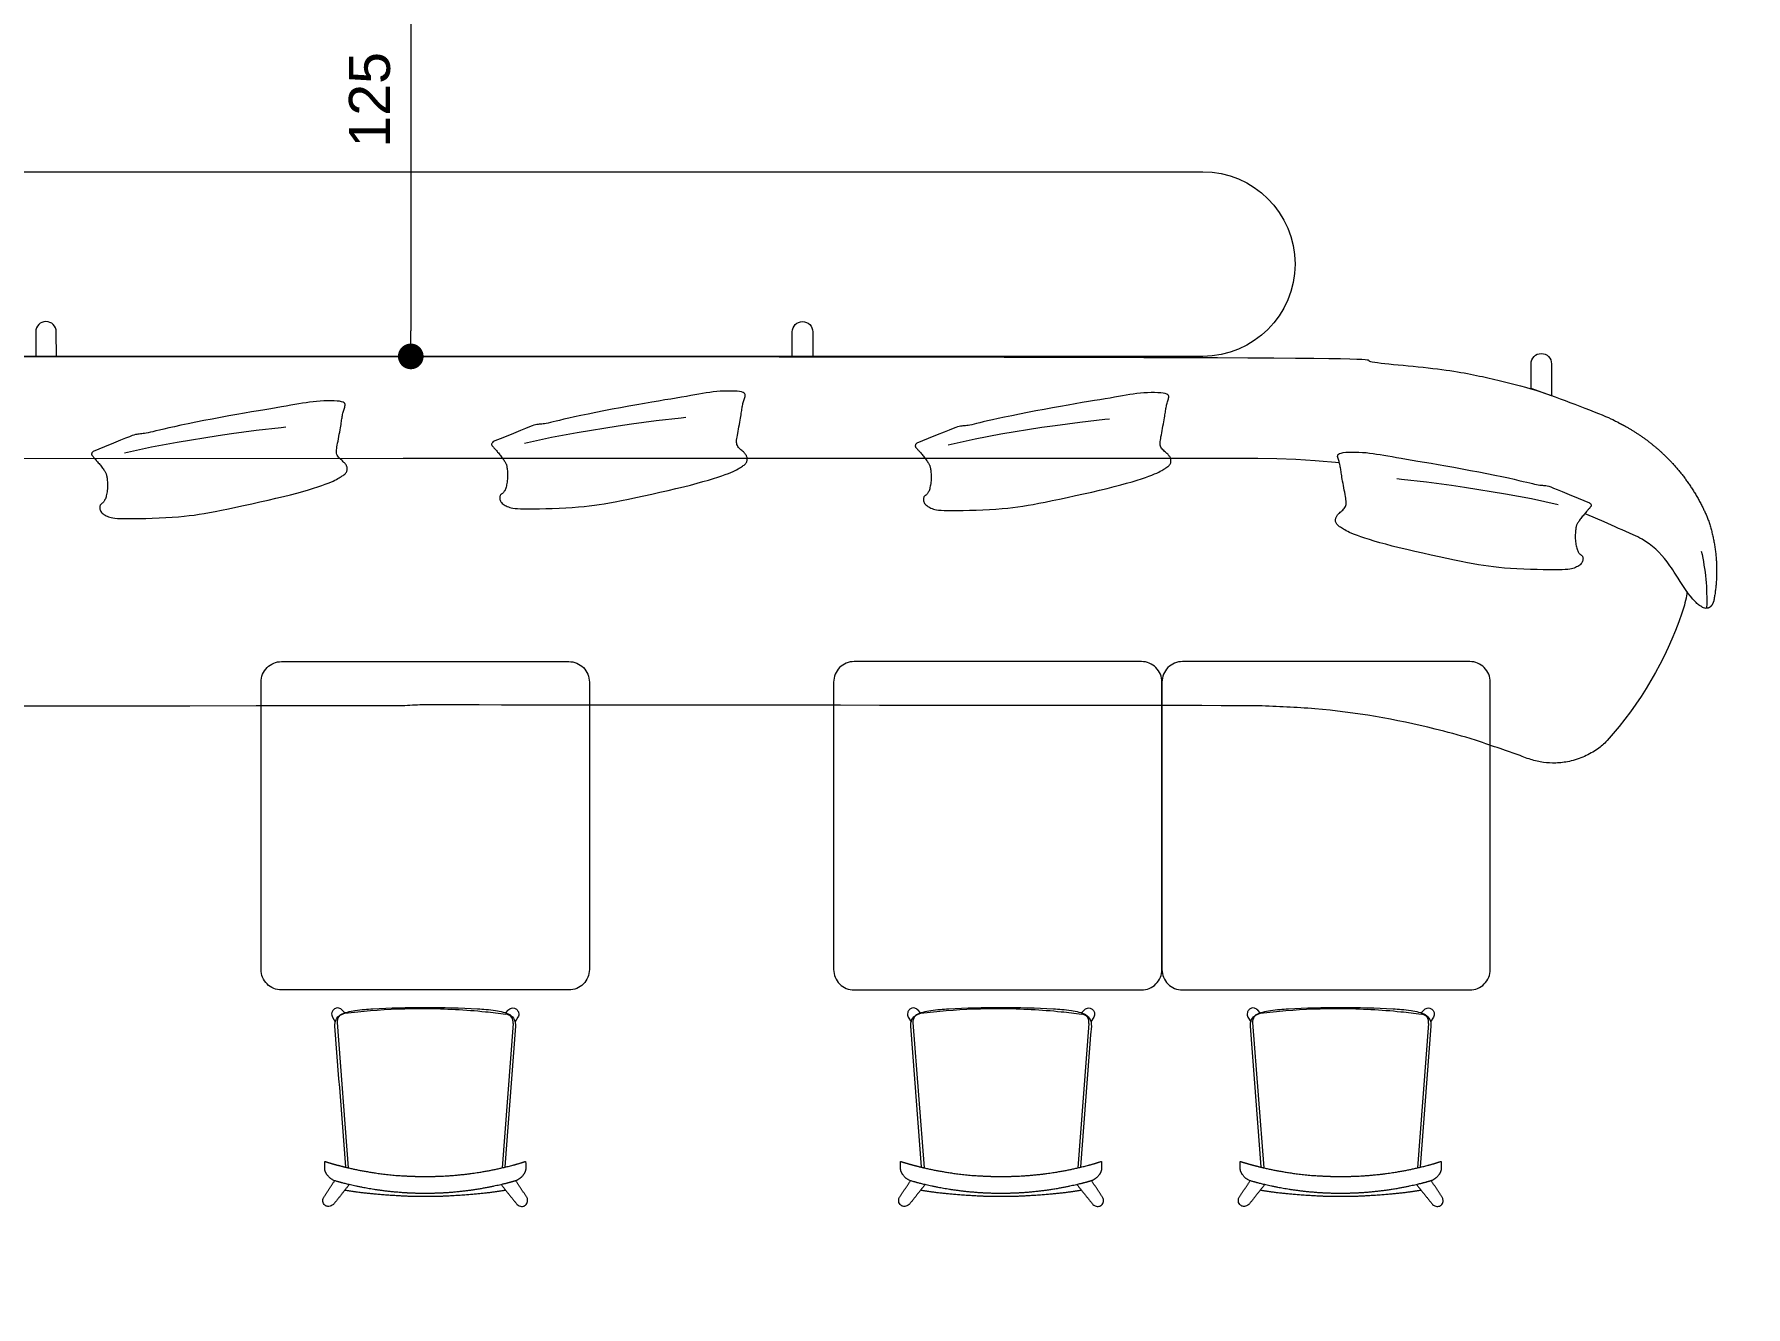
# Model space of a CAD drawing. Header units: centimetres. Extents: x 5488 to 20269, y -31398 to -19684.
# Drawn here: x 7543.6 to 7960.6, y -23514.1 to -23204.1 of the extents above; entities that cross this region are included whole.
import ezdxf

# ---------------------------------------------------------------- set-up
doc = ezdxf.new("R2010")
doc.units = ezdxf.units.CM
doc.header["$PDMODE"] = 1
for name, color, linetype, lineweight in [('xxx_Auto_Kaplama_Ahşap', 34, 'Continuous', 0), ('xxx_Auto_Kaplama_Ahşap Tarama', 16, 'Continuous', 5), ('xxx_Auto_Olcu_Ic', 33, 'Continuous', 9), ('xxx_Auto_Tefris_Tefris', 32, 'Continuous', 15)]:
    doc.layers.add(name, color=color, linetype=linetype, lineweight=lineweight)
doc.styles.add('AUTOBAN', font='')
doc.styles.get('AUTOBAN').set_extended_font_data('Helvetica Normal Tr')
doc.dimstyles.new('AUTO_DIM_1-50', dxfattribs={"dimtxt": 10, "dimasz": 6.25, "dimexe": 10, "dimexo": 10, "dimgap": 5, "dimtad": 1, "dimdec": 0, "dimzin": 0, "dimdsep": 46, "dimtxsty": 'AUTOBAN', "dimblk": 'DOT', "dimcen": 5, "dimclrd": 256, "dimclre": 256, "dimclrt": 256, "dimadec": 0, "dimazin": 0, "dimtfac": 1, "dimtdec": 0, "dimtix": 1, "dimtofl": 0, "dimtmove": 1, "dimatfit": 3, "dimfxl": 15, "dimfxlon": 1, "dimtolj": 1, "dimtzin": 0, "dimlwd": -1, "dimlwe": -1, "dimarcsym": 0})

# ---------------------------------------------------------------- blocks, each defined once
blk = doc.blocks.new('A$Cfd641517')
for points in [[(-89.88, -0.07), (-89.91, 5.99, 1), (-94.91, 5.99), (-94.91, -0.08)], [(89.43, -0.07), (89.43, -0.07), (89.43, 5.99, -1), (94.43, 5.99), (94.43, -0.08)]]:
    blk.add_lwpolyline(points, format="xyb")
at = {"elevation": -91.32}
blk.add_lwpolyline([(274.43, -1.8), (274.43, -9.63), (269.43, -7.86), (269.43, -1.8, -1)], format="xyb", close=True, dxfattribs=at)
for points in [[(-80.93, -23.14), (-81.1, -23.32), (-81.21, -23.48), (-81.27, -23.62), (-81.3, -23.75), (-81.29, -23.86), (-81.26, -23.96), (-81.21, -24.06), (-81.15, -24.15), (-81.08, -24.24), (-81.01, -24.33), (-80.94, -24.42), (-80.85, -24.52), (-80.76, -24.62), (-80.66, -24.73), (-80.55, -24.86), (-80.42, -25), (-80.29, -25.15), (-80.14, -25.32), (-79.98, -25.5), (-79.82, -25.69), (-79.65, -25.89), (-79.48, -26.1), (-79.31, -26.32), (-79.13, -26.53), (-78.96, -26.75), (-78.8, -26.97), (-78.64, -27.19), (-78.49, -27.4), (-78.34, -27.6), (-78.21, -27.8), (-78.09, -27.98), (-77.99, -28.15), (-77.9, -28.3), (-77.82, -28.45), (-77.76, -28.59), (-77.71, -28.73), (-77.66, -28.88), (-77.62, -29.04), (-77.59, -29.23), (-77.56, -29.44), (-77.53, -29.68), (-77.49, -29.95), (-77.47, -30.24), (-77.44, -30.56), (-77.43, -30.89), (-77.42, -31.23), (-77.42, -31.58), (-77.43, -31.93), (-77.45, -32.29), (-77.48, -32.64), (-77.53, -32.98), (-77.58, -33.31), (-77.64, -33.63), (-77.71, -33.93), (-77.78, -34.21), (-77.86, -34.47), (-77.94, -34.7), (-78.03, -34.9), (-78.12, -35.08), (-78.21, -35.24), (-78.3, -35.37), (-78.4, -35.49), (-78.49, -35.59), (-78.59, -35.68), (-78.69, -35.76), (-78.78, -35.83), (-78.87, -35.89), (-78.96, -35.96), (-79.04, -36.04), (-79.12, -36.12), (-79.18, -36.22), (-79.23, -36.34), (-79.28, -36.48), (-79.3, -36.64), (-79.31, -36.82), (-79.3, -37), (-79.27, -37.2), (-79.22, -37.4), (-79.13, -37.6), (-79.02, -37.8), (-78.87, -37.99), (-78.7, -38.17), (-78.5, -38.34), (-78.27, -38.5), (-78.02, -38.66), (-77.76, -38.8), (-77.47, -38.93), (-77.17, -39.05), (-76.85, -39.15), (-76.5, -39.25), (-76.09, -39.33), (-75.6, -39.4), (-74.99, -39.45), (-74.26, -39.49), (-73.38, -39.51), (-72.31, -39.52), (-71.06, -39.51), (-69.64, -39.49), (-68.11, -39.45), (-66.5, -39.4), (-64.86, -39.33), (-63.22, -39.25), (-61.64, -39.15), (-60.14, -39.05), (-58.77, -38.93), (-57.49, -38.79), (-56.27, -38.64), (-55.06, -38.46), (-53.83, -38.26), (-52.55, -38.02), (-51.17, -37.76), (-49.65, -37.45), (-47.97, -37.11), (-46.16, -36.73), (-44.25, -36.33), (-42.28, -35.9), (-40.28, -35.46), (-38.3, -35.02), (-36.38, -34.57), (-34.55, -34.13), (-32.83, -33.7), (-31.25, -33.28), (-29.8, -32.88), (-28.46, -32.5), (-27.26, -32.13), (-26.17, -31.78), (-25.2, -31.46), (-24.35, -31.16), (-23.62, -30.88), (-22.99, -30.62), (-22.45, -30.39), (-21.99, -30.17), (-21.6, -29.97), (-21.26, -29.78), (-20.96, -29.6), (-20.69, -29.44), (-20.44, -29.28), (-20.21, -29.13), (-19.99, -28.98), (-19.8, -28.84), (-19.62, -28.69), (-19.46, -28.54), (-19.33, -28.39), (-19.22, -28.23), (-19.13, -28.07), (-19.07, -27.9), (-19.03, -27.72), (-19.01, -27.55), (-19.01, -27.37), (-19.02, -27.19), (-19.05, -27.02), (-19.1, -26.86), (-19.15, -26.7), (-19.22, -26.55), (-19.3, -26.4), (-19.4, -26.26), (-19.52, -26.11), (-19.65, -25.96), (-19.8, -25.81), (-19.97, -25.65), (-20.15, -25.48), (-20.35, -25.31), (-20.56, -25.13), (-20.76, -24.93), (-20.96, -24.73), (-21.14, -24.53), (-21.3, -24.31), (-21.43, -24.09), (-21.52, -23.86), (-21.59, -23.61), (-21.62, -23.35), (-21.62, -23.06), (-21.6, -22.75), (-21.56, -22.4), (-21.5, -22.02), (-21.43, -21.59), (-21.34, -21.12), (-21.25, -20.61), (-21.15, -20.07), (-21.04, -19.52), (-20.94, -18.97), (-20.84, -18.43), (-20.74, -17.91), (-20.65, -17.42), (-20.58, -16.97), (-20.52, -16.57), (-20.46, -16.19), (-20.41, -15.85), (-20.36, -15.53), (-20.32, -15.23), (-20.27, -14.94), (-20.22, -14.67), (-20.17, -14.39), (-20.12, -14.12), (-20.06, -13.86), (-20, -13.59), (-19.93, -13.34), (-19.86, -13.08), (-19.79, -12.83), (-19.71, -12.59), (-19.62, -12.35), (-19.56, -12.11), (-19.52, -11.89), (-19.53, -11.68), (-19.6, -11.49), (-19.76, -11.31), (-20.01, -11.16), (-20.38, -11.04), (-20.88, -10.94), (-21.49, -10.87), (-22.2, -10.82), (-22.98, -10.8), (-23.82, -10.8), (-24.69, -10.83), (-25.57, -10.88), (-26.46, -10.95), (-27.32, -11.04), (-28.17, -11.15), (-29.02, -11.28), (-29.9, -11.42), (-30.8, -11.57), (-31.76, -11.74), (-32.77, -11.92), (-33.85, -12.11), (-35.03, -12.31), (-36.29, -12.52), (-37.65, -12.75), (-39.1, -12.99), (-40.65, -13.24), (-42.3, -13.52), (-44.04, -13.82), (-45.9, -14.15), (-47.85, -14.5), (-49.86, -14.88), (-51.9, -15.26), (-53.93, -15.65), (-55.91, -16.04), (-57.79, -16.42), (-59.55, -16.78), (-61.13, -17.12), (-62.51, -17.43), (-63.71, -17.7), (-64.73, -17.94), (-65.6, -18.16), (-66.34, -18.34), (-66.97, -18.49), (-67.5, -18.62), (-67.97, -18.71), (-68.38, -18.78), (-68.75, -18.82), (-69.08, -18.86), (-69.4, -18.88), (-69.7, -18.91), (-69.99, -18.94), (-70.29, -18.99), (-70.61, -19.05), (-70.97, -19.15), (-71.43, -19.31), (-72.08, -19.56), (-73, -19.92), (-74.26, -20.43), (-75.95, -21.12), (-78.15, -22.01), (-80.93, -23.14)], [(16.54, -20.77), (16.38, -20.95), (16.27, -21.11), (16.2, -21.25), (16.18, -21.38), (16.18, -21.49), (16.21, -21.6), (16.26, -21.69), (16.32, -21.78), (16.39, -21.87), (16.46, -21.96), (16.54, -22.05), (16.62, -22.15), (16.71, -22.25), (16.81, -22.37), (16.93, -22.49), (17.05, -22.63), (17.19, -22.78), (17.33, -22.95), (17.49, -23.13), (17.65, -23.32), (17.82, -23.53), (18, -23.73), (18.17, -23.95), (18.34, -24.16), (18.51, -24.38), (18.68, -24.6), (18.84, -24.82), (18.99, -25.03), (19.13, -25.23), (19.26, -25.43), (19.38, -25.61), (19.49, -25.78), (19.58, -25.93), (19.65, -26.08), (19.71, -26.22), (19.77, -26.36), (19.81, -26.51), (19.85, -26.67), (19.88, -26.86), (19.92, -27.07), (19.95, -27.31), (19.98, -27.58), (20.01, -27.87), (20.03, -28.19), (20.05, -28.52), (20.06, -28.86), (20.06, -29.21), (20.05, -29.56), (20.02, -29.92), (19.99, -30.27), (19.95, -30.61), (19.9, -30.94), (19.84, -31.26), (19.77, -31.56), (19.69, -31.84), (19.62, -32.1), (19.53, -32.33), (19.45, -32.53), (19.36, -32.71), (19.27, -32.87), (19.17, -33), (19.08, -33.12), (18.98, -33.23), (18.89, -33.31), (18.79, -33.39), (18.69, -33.46), (18.6, -33.53), (18.51, -33.59), (18.43, -33.67), (18.36, -33.75), (18.29, -33.85), (18.24, -33.97), (18.2, -34.11), (18.17, -34.27), (18.16, -34.45), (18.17, -34.64), (18.2, -34.83), (18.26, -35.03), (18.34, -35.23), (18.46, -35.43), (18.6, -35.62), (18.77, -35.8), (18.98, -35.97), (19.2, -36.13), (19.45, -36.29), (19.72, -36.43), (20, -36.56), (20.3, -36.68), (20.62, -36.78), (20.97, -36.88), (21.38, -36.96), (21.88, -37.03), (22.48, -37.08), (23.21, -37.12), (24.1, -37.14), (25.16, -37.15), (26.42, -37.14), (27.83, -37.12), (29.36, -37.08), (30.97, -37.03), (32.61, -36.96), (34.25, -36.88), (35.84, -36.78), (37.33, -36.68), (38.7, -36.56), (39.98, -36.42), (41.21, -36.27), (42.41, -36.09), (43.64, -35.89), (44.92, -35.65), (46.31, -35.39), (47.82, -35.08), (49.5, -34.74), (51.32, -34.36), (53.23, -33.96), (55.2, -33.53), (57.19, -33.09), (59.17, -32.65), (61.1, -32.2), (62.93, -31.76), (64.64, -31.33), (66.22, -30.91), (67.68, -30.51), (69.01, -30.13), (70.22, -29.76), (71.31, -29.42), (72.27, -29.09), (73.12, -28.79), (73.86, -28.51), (74.49, -28.25), (75.02, -28.02), (75.48, -27.8), (75.87, -27.6), (76.21, -27.41), (76.51, -27.23), (76.78, -27.07), (77.03, -26.91), (77.27, -26.76), (77.48, -26.61), (77.68, -26.47), (77.86, -26.32), (78.01, -26.17), (78.14, -26.02), (78.25, -25.86), (78.34, -25.7), (78.4, -25.53), (78.44, -25.35), (78.46, -25.18), (78.47, -25), (78.45, -24.82), (78.42, -24.65), (78.38, -24.49), (78.32, -24.33), (78.25, -24.18), (78.17, -24.03), (78.07, -23.89), (77.96, -23.74), (77.83, -23.59), (77.68, -23.44), (77.51, -23.28), (77.32, -23.11), (77.12, -22.94), (76.92, -22.76), (76.71, -22.56), (76.52, -22.37), (76.33, -22.16), (76.18, -21.94), (76.05, -21.72), (75.95, -21.49), (75.89, -21.24), (75.86, -20.98), (75.85, -20.7), (75.87, -20.38), (75.91, -20.04), (75.97, -19.65), (76.05, -19.22), (76.13, -18.75), (76.23, -18.24), (76.33, -17.7), (76.43, -17.15), (76.54, -16.6), (76.64, -16.06), (76.73, -15.54), (76.82, -15.05), (76.89, -14.61), (76.96, -14.2), (77.02, -13.83), (77.07, -13.48), (77.11, -13.16), (77.16, -12.86), (77.2, -12.57), (77.25, -12.3), (77.3, -12.02), (77.35, -11.75), (77.41, -11.49), (77.48, -11.23), (77.54, -10.97), (77.61, -10.71), (77.69, -10.46), (77.77, -10.22), (77.85, -9.98), (77.92, -9.74), (77.96, -9.52), (77.95, -9.31), (77.87, -9.12), (77.72, -8.95), (77.46, -8.79), (77.09, -8.67), (76.59, -8.57), (75.98, -8.5), (75.27, -8.45), (74.49, -8.43), (73.66, -8.43), (72.79, -8.46), (71.9, -8.51), (71.02, -8.58), (70.16, -8.67), (69.31, -8.78), (68.45, -8.91), (67.58, -9.05), (66.67, -9.21), (65.72, -9.37), (64.71, -9.56), (63.62, -9.75), (62.45, -9.95), (61.18, -10.16), (59.83, -10.38), (58.37, -10.62), (56.83, -10.88), (55.18, -11.15), (53.43, -11.45), (51.58, -11.78), (49.63, -12.13), (47.61, -12.51), (45.57, -12.89), (43.54, -13.28), (41.57, -13.67), (39.68, -14.05), (37.93, -14.41), (36.34, -14.75), (34.96, -15.06), (33.77, -15.33), (32.75, -15.58), (31.88, -15.79), (31.14, -15.97), (30.51, -16.12), (29.97, -16.25), (29.5, -16.34), (29.09, -16.41), (28.73, -16.46), (28.39, -16.49), (28.08, -16.51), (27.78, -16.54), (27.48, -16.57), (27.18, -16.62), (26.86, -16.69), (26.5, -16.79), (26.04, -16.94), (25.39, -17.19), (24.47, -17.55), (23.21, -18.06), (21.52, -18.75), (19.33, -19.64), (16.54, -20.77)], [(119.77, -21.16), (119.6, -21.34), (119.49, -21.5), (119.43, -21.64), (119.4, -21.77), (119.41, -21.88), (119.44, -21.99), (119.49, -22.08), (119.55, -22.17), (119.61, -22.26), (119.69, -22.35), (119.76, -22.44), (119.85, -22.54), (119.94, -22.64), (120.04, -22.76), (120.15, -22.88), (120.28, -23.02), (120.41, -23.17), (120.56, -23.34), (120.72, -23.52), (120.88, -23.72), (121.05, -23.92), (121.22, -24.12), (121.39, -24.34), (121.57, -24.56), (121.74, -24.77), (121.9, -24.99), (122.06, -25.21), (122.21, -25.42), (122.36, -25.62), (122.49, -25.82), (122.61, -26), (122.71, -26.17), (122.8, -26.32), (122.88, -26.47), (122.94, -26.61), (122.99, -26.75), (123.04, -26.9), (123.07, -27.06), (123.11, -27.25), (123.14, -27.46), (123.17, -27.7), (123.2, -27.97), (123.23, -28.26), (123.25, -28.58), (123.27, -28.91), (123.28, -29.25), (123.28, -29.6), (123.27, -29.95), (123.25, -30.31), (123.22, -30.66), (123.17, -31), (123.12, -31.33), (123.06, -31.65), (122.99, -31.95), (122.92, -32.24), (122.84, -32.49), (122.76, -32.72), (122.67, -32.92), (122.58, -33.1), (122.49, -33.26), (122.4, -33.39), (122.3, -33.51), (122.21, -33.62), (122.11, -33.7), (122.01, -33.78), (121.92, -33.85), (121.83, -33.92), (121.74, -33.98), (121.66, -34.06), (121.58, -34.14), (121.52, -34.24), (121.47, -34.36), (121.42, -34.5), (121.4, -34.66), (121.39, -34.84), (121.4, -35.03), (121.43, -35.22), (121.48, -35.42), (121.57, -35.62), (121.68, -35.82), (121.82, -36.01), (122, -36.19), (122.2, -36.36), (122.43, -36.53), (122.68, -36.68), (122.94, -36.82), (123.23, -36.95), (123.53, -37.07), (123.85, -37.18), (124.2, -37.27), (124.61, -37.35), (125.1, -37.42), (125.71, -37.47), (126.44, -37.51), (127.32, -37.53), (128.39, -37.54), (129.64, -37.53), (131.06, -37.51), (132.59, -37.47), (134.2, -37.42), (135.84, -37.35), (137.47, -37.27), (139.06, -37.18), (140.55, -37.07), (141.93, -36.95), (143.21, -36.81), (144.43, -36.66), (145.64, -36.48), (146.87, -36.28), (148.15, -36.05), (149.53, -35.78), (151.05, -35.47), (152.73, -35.13), (154.54, -34.75), (156.45, -34.35), (158.42, -33.92), (160.42, -33.49), (162.4, -33.04), (164.32, -32.59), (166.15, -32.15), (167.86, -31.72), (169.45, -31.3), (170.9, -30.9), (172.24, -30.52), (173.44, -30.15), (174.53, -29.81), (175.5, -29.48), (176.35, -29.18), (177.08, -28.9), (177.71, -28.64), (178.25, -28.41), (178.71, -28.19), (179.1, -27.99), (179.44, -27.8), (179.74, -27.62), (180, -27.46), (180.26, -27.3), (180.49, -27.15), (180.71, -27), (180.9, -26.86), (181.08, -26.71), (181.24, -26.56), (181.37, -26.41), (181.48, -26.26), (181.56, -26.09), (181.63, -25.92), (181.67, -25.74), (181.69, -25.57), (181.69, -25.39), (181.68, -25.22), (181.65, -25.04), (181.6, -24.88), (181.55, -24.72), (181.48, -24.57), (181.39, -24.42), (181.3, -24.28), (181.18, -24.13), (181.05, -23.98), (180.9, -23.83), (180.73, -23.67), (180.55, -23.51), (180.35, -23.33), (180.14, -23.15), (179.94, -22.96), (179.74, -22.76), (179.56, -22.55), (179.4, -22.33), (179.27, -22.11), (179.18, -21.88), (179.11, -21.63), (179.08, -21.37), (179.08, -21.09), (179.1, -20.77), (179.14, -20.43), (179.2, -20.04), (179.27, -19.61), (179.36, -19.14), (179.45, -18.63), (179.55, -18.09), (179.66, -17.54), (179.76, -16.99), (179.86, -16.45), (179.96, -15.93), (180.04, -15.44), (180.12, -15), (180.18, -14.59), (180.24, -14.22), (180.29, -13.87), (180.34, -13.55), (180.38, -13.25), (180.43, -12.97), (180.47, -12.69), (180.52, -12.41), (180.58, -12.14), (180.64, -11.88), (180.7, -11.62), (180.77, -11.36), (180.84, -11.1), (180.91, -10.85), (180.99, -10.61), (181.08, -10.37), (181.14, -10.14), (181.18, -9.91), (181.17, -9.7), (181.1, -9.51), (180.94, -9.34), (180.69, -9.18), (180.32, -9.06), (179.82, -8.96), (179.21, -8.89), (178.5, -8.84), (177.72, -8.82), (176.88, -8.83), (176.01, -8.85), (175.12, -8.9), (174.24, -8.97), (173.38, -9.06), (172.53, -9.17), (171.67, -9.3), (170.8, -9.44), (169.9, -9.6), (168.94, -9.77), (167.93, -9.95), (166.85, -10.14), (165.67, -10.34), (164.41, -10.55), (163.05, -10.77), (161.6, -11.01), (160.05, -11.27), (158.4, -11.54), (156.65, -11.84), (154.8, -12.17), (152.85, -12.52), (150.84, -12.9), (148.8, -13.28), (146.77, -13.67), (144.79, -14.06), (142.91, -14.44), (141.15, -14.8), (139.57, -15.14), (138.19, -15.45), (136.99, -15.72), (135.97, -15.97), (135.1, -16.18), (134.36, -16.36), (133.73, -16.51), (133.19, -16.64), (132.73, -16.73), (132.32, -16.8), (131.95, -16.85), (131.62, -16.88), (131.3, -16.9), (131, -16.93), (130.71, -16.96), (130.4, -17.01), (130.09, -17.08), (129.73, -17.18), (129.27, -17.33), (128.62, -17.58), (127.7, -17.94), (126.44, -18.45), (124.75, -19.14), (122.55, -20.03), (119.77, -21.16)], [(63.53, -14.89), (62.37, -15.01), (56.3, -15.68), (50.23, -16.5), (47.02, -16.96), (37.02, -18.58), (30.76, -19.78), (24.19, -21.2)], [(166.75, -15.28), (165.6, -15.4), (159.52, -16.07), (153.46, -16.89), (150.25, -17.35), (140.25, -18.98), (133.98, -20.17), (127.41, -21.59)], [(-33.95, -17.26), (-35.1, -17.38), (-41.18, -18.05), (-47.24, -18.86), (-50.45, -19.33), (-60.45, -20.95), (-66.72, -22.15), (-73.29, -23.57)], [(222.74, -25.9), (216.8, -25.41), (212.15, -25.14), (207.5, -24.95), (202.84, -24.85), (3.95, -24.85), (-5.34, -24.85), (-207.46, -24.95), (-212.11, -25.14), (-216.76, -25.41), (-221.28, -25.78)], [(283.72, -35.64), (283.89, -35.82), (284, -35.98), (284.06, -36.12), (284.09, -36.25), (284.08, -36.36), (284.05, -36.47), (284, -36.56), (283.94, -36.65), (283.87, -36.74), (283.8, -36.83), (283.73, -36.92), (283.64, -37.02), (283.55, -37.12), (283.45, -37.23), (283.34, -37.36), (283.21, -37.5), (283.08, -37.65), (282.93, -37.82), (282.77, -38), (282.61, -38.19), (282.44, -38.4), (282.27, -38.6), (282.1, -38.82), (281.92, -39.03), (281.75, -39.25), (281.59, -39.47), (281.43, -39.69), (281.28, -39.9), (281.13, -40.1), (281, -40.3), (280.88, -40.48), (280.78, -40.65), (280.69, -40.8), (280.61, -40.95), (280.55, -41.09), (280.5, -41.23), (280.45, -41.38), (280.41, -41.54), (280.38, -41.73), (280.35, -41.94), (280.32, -42.18), (280.28, -42.45), (280.26, -42.74), (280.23, -43.06), (280.22, -43.39), (280.21, -43.73), (280.21, -44.08), (280.22, -44.43), (280.24, -44.79), (280.27, -45.14), (280.32, -45.48), (280.37, -45.81), (280.43, -46.13), (280.5, -46.43), (280.57, -46.71), (280.65, -46.97), (280.73, -47.2), (280.82, -47.4), (280.91, -47.58), (281, -47.74), (281.09, -47.87), (281.19, -47.99), (281.28, -48.09), (281.38, -48.18), (281.48, -48.26), (281.57, -48.33), (281.66, -48.39), (281.75, -48.46), (281.83, -48.54), (281.91, -48.62), (281.97, -48.72), (282.02, -48.84), (282.07, -48.98), (282.09, -49.14), (282.1, -49.32), (282.09, -49.5), (282.06, -49.7), (282.01, -49.9), (281.92, -50.1), (281.81, -50.3), (281.66, -50.49), (281.49, -50.67), (281.29, -50.84), (281.06, -51), (280.81, -51.16), (280.55, -51.3), (280.26, -51.43), (279.96, -51.55), (279.64, -51.65), (279.29, -51.75), (278.88, -51.83), (278.39, -51.9), (277.78, -51.95), (277.05, -51.99), (276.17, -52.01), (275.1, -52.02), (273.85, -52.01), (272.43, -51.99), (270.9, -51.95), (269.29, -51.9), (267.65, -51.83), (266.01, -51.75), (264.43, -51.65), (262.93, -51.55), (261.56, -51.43), (260.28, -51.29), (259.06, -51.14), (257.85, -50.96), (256.62, -50.76), (255.34, -50.52), (253.96, -50.26), (252.44, -49.95), (250.76, -49.61), (248.95, -49.23), (247.04, -48.83), (245.07, -48.4), (243.07, -47.96), (241.09, -47.52), (239.17, -47.07), (237.34, -46.63), (235.62, -46.2), (234.04, -45.78), (232.59, -45.38), (231.25, -45), (230.05, -44.63), (228.96, -44.28), (227.99, -43.96), (227.14, -43.66), (226.41, -43.38), (225.78, -43.12), (225.24, -42.89), (224.78, -42.67), (224.39, -42.47), (224.05, -42.28), (223.75, -42.1), (223.48, -41.94), (223.23, -41.78), (223, -41.63), (222.78, -41.48), (222.59, -41.34), (222.41, -41.19), (222.25, -41.04), (222.12, -40.89), (222.01, -40.73), (221.92, -40.57), (221.86, -40.4), (221.82, -40.22), (221.8, -40.05), (221.8, -39.87), (221.81, -39.69), (221.84, -39.52), (221.89, -39.36), (221.94, -39.2), (222.01, -39.05), (222.09, -38.9), (222.19, -38.76), (222.31, -38.61), (222.44, -38.46), (222.59, -38.31), (222.76, -38.15), (222.94, -37.98), (223.14, -37.81), (223.35, -37.63), (223.55, -37.43), (223.75, -37.23), (223.93, -37.03), (224.09, -36.81), (224.22, -36.59), (224.31, -36.36), (224.38, -36.11), (224.41, -35.85), (224.41, -35.56), (224.39, -35.25), (224.35, -34.9), (224.29, -34.52), (224.22, -34.09), (224.13, -33.62), (224.04, -33.11), (223.94, -32.57), (223.83, -32.02), (223.73, -31.47), (223.63, -30.93), (223.53, -30.41), (223.44, -29.92), (223.37, -29.47), (223.31, -29.07), (223.25, -28.7), (223.2, -28.35), (223.15, -28.03), (223.11, -27.73), (223.06, -27.44), (223.01, -27.17), (222.96, -26.89), (222.91, -26.62), (222.85, -26.36), (222.79, -26.09), (222.72, -25.84), (222.65, -25.58), (222.58, -25.33), (222.5, -25.09), (222.41, -24.85), (222.35, -24.61), (222.31, -24.39), (222.32, -24.18), (222.39, -23.99), (222.55, -23.81), (222.8, -23.66), (223.17, -23.54), (223.67, -23.44), (224.28, -23.37), (224.99, -23.32), (225.77, -23.3), (226.61, -23.3), (227.48, -23.33), (228.36, -23.38), (229.25, -23.45), (230.11, -23.54), (230.96, -23.65), (231.81, -23.78), (232.69, -23.92), (233.59, -24.07), (234.55, -24.24), (235.56, -24.42), (236.64, -24.61), (237.82, -24.81), (239.08, -25.02), (240.44, -25.25), (241.89, -25.49), (243.44, -25.74), (245.09, -26.02), (246.83, -26.32), (248.69, -26.65), (250.64, -27), (252.65, -27.38), (254.69, -27.76), (256.72, -28.15), (258.7, -28.54), (260.58, -28.92), (262.34, -29.28), (263.92, -29.62), (265.3, -29.93), (266.5, -30.2), (267.52, -30.44), (268.39, -30.66), (269.13, -30.84), (269.76, -30.99), (270.29, -31.12), (270.76, -31.21), (271.17, -31.28), (271.54, -31.33), (271.87, -31.36), (272.19, -31.38), (272.49, -31.41), (272.78, -31.44), (273.08, -31.49), (273.4, -31.55), (273.76, -31.65), (274.22, -31.81), (274.87, -32.06), (275.79, -32.42), (277.05, -32.93), (278.74, -33.62), (280.94, -34.51), (283.72, -35.64)], [(236.74, -29.76), (237.89, -29.88), (243.97, -30.55), (250.03, -31.36), (253.24, -31.83), (263.24, -33.45), (269.51, -34.65), (276.08, -36.07)], [(287.23, -40.3), (283.05, -38.52), (282.51, -38.31)]]:
    blk.add_lwpolyline(points)
blk.add_rational_spline([(-312.4, -61.37), (-313.22, -61.17), (-313.86, -60.23), (-314.04, -58.95), (-315.32, -52.41), (-314.78, -45.77), (-312.47, -39.52), (-308.48, -29.9), (-301.33, -21.93), (-292.21, -16.92), (-291.16, -16.37), (-290.11, -15.82), (-289.04, -15.3), (-284.09, -12.89), (-278.81, -11.18), (-273.49, -9.13), (-267.26, -6.99), (-260.98, -5.61), (-254.65, -4.45), (-245.9, -2.8), (-236.69, -1.64), (-227.46, -0.97), (-217.7, -0.28), (-207.92, -0.14), (-0.67, 0), (207.96, -0.14), (217.74, -0.28), (227.5, -0.97), (236.73, -1.64), (245.93, -2.8), (255.04, -4.45), (261.02, -5.61), (267.3, -6.99), (273.52, -9.31), (278.85, -11.18), (284.12, -12.89), (289.08, -15.3), (290.15, -15.82), (291.2, -16.37), (292.25, -16.92), (301.37, -21.93), (308.51, -29.9), (312.5, -39.52), (314.7, -45.79), (315.23, -52.41), (314.07, -58.95), (313.89, -60.23), (313.26, -61.17), (312.44, -61.37)], [1, 1, 1, 1, 0.975140189913, 0.975140189913, 1, 1, 1, 1, 1, 1, 1, 1, 1, 1, 1, 1, 1, 1, 1, 1, 1, 1, 1, 1, 1, 1, 1, 1, 1, 1, 1, 1, 1, 1, 1, 1, 1, 1, 1, 1, 1, 0.978284231386, 0.978284231386, 1, 1, 1, 1], degree=3, knots=[0, 0, 0, 0, 1, 1, 1, 1.547896, 1.547896, 1.547896, 2.547896, 2.547896, 2.547896, 3.547896, 3.547896, 3.547896, 4.547896, 4.547896, 4.547896, 5.547896, 5.547896, 5.547896, 6.547896, 6.547896, 6.547896, 7.547896, 7.547896, 7.547896, 8.547896, 8.547896, 8.547896, 9.547896, 9.547896, 9.547896, 10.547896, 10.547896, 10.547896, 11.547896, 11.547896, 11.547896, 12.547896, 12.547896, 12.547896, 13.547896, 13.547896, 13.547896, 14.059772, 14.059772, 14.059772, 15.059772, 15.059772, 15.059772, 15.059772])
for points, knots in [([(312.44, -61.37), (312.33, -61.39), (312.23, -61.32), (312.2, -61.21), (312.2, -61.32), (312.11, -61.41), (312.01, -61.41), (312.01, -61.41), (311.99, -61.41), (311.99, -61.41), (311.66, -61.39), (311.32, -61.25), (311.01, -60.99), (310.76, -60.85), (310.5, -60.7), (310.26, -60.53), (309.97, -60.31), (309.72, -60.05), (309.47, -59.78), (307.85, -58.03), (306.53, -56.05), (305.25, -54.05), (304.39, -52.7), (303.56, -51.35), (302.59, -50.07), (300.93, -47.87), (298.88, -45.88), (296.48, -44.54), (295.79, -44.15), (295.06, -43.82), (294.34, -43.49), (291.97, -42.42), (289.6, -41.36), (287.23, -40.3), (287.23, -40.3), (287.23, -40.3), (287.23, -40.3)], [0, 0, 0, 0, 1, 1, 1, 2, 2, 2, 3, 3, 3, 4, 4, 4, 5, 5, 5, 6, 6, 6, 7, 7, 7, 8, 8, 8, 9, 9, 9, 10, 10, 10, 11, 11, 11, 12, 12, 12, 12]), ([(307.46, -57.32), (307.45, -57.39), (307.44, -57.46), (307.43, -57.53), (307.4, -57.77), (307.37, -58.02), (307.33, -58.27), (307.19, -59.06), (307.01, -59.84), (306.79, -60.62), (306.61, -61.26), (306.4, -61.9), (306.18, -62.53), (302.24, -74), (296.05, -84.57), (287.96, -93.61), (287.23, -94.47), (286.46, -95.08), (285.63, -95.65), (284.65, -96.32), (283.59, -96.92), (282.49, -97.43), (281.3, -97.96), (280.05, -98.38), (278.77, -98.66), (277.68, -98.9), (276.56, -99.03), (275.44, -99.07), (274.45, -99.09), (273.47, -99.04), (272.49, -98.91), (271.43, -98.77), (270.38, -98.53), (269.36, -98.2), (268.8, -98.02), (268.25, -97.82), (267.71, -97.61), (266.45, -97.15), (265.19, -96.69), (263.92, -96.24), (262.11, -95.61), (260.29, -94.99), (258.45, -94.4), (257.41, -93.96), (256.01, -93.52), (254.6, -93.11), (251.77, -92.27), (248.93, -91.5), (246.06, -90.79), (236.44, -88.41), (226.63, -86.66), (216.76, -85.86), (212.2, -85.49), (207.63, -85.32), (203.06, -85.12), (201.43, -85.04), (0.95, -84.96), (-0.67, -84.88), (-2.3, -84.96), (-3.93, -85.04), (-5.56, -85.12), (-207.59, -85.32), (-212.17, -85.49), (-216.73, -85.86), (-226.6, -86.66), (-236.4, -88.41), (-246.02, -90.79), (-248.89, -91.5), (-251.74, -92.27), (-254.21, -93.11), (-255.62, -93.52), (-257.02, -93.96), (-258.42, -94.4), (-260.25, -94.99), (-262.07, -95.61), (-263.89, -96.24), (-265.15, -96.69), (-266.42, -97.15), (-267.67, -97.61), (-268.22, -97.82), (-268.76, -98.02), (-269.32, -98.2), (-270.34, -98.53), (-271.39, -98.77), (-272.45, -98.91), (-273.43, -99.04), (-274.42, -99.09), (-275.4, -99.07), (-276.52, -99.03), (-277.64, -98.9), (-278.74, -98.66), (-280.01, -98.38), (-281.26, -97.96), (-282.45, -97.43), (-283.55, -96.92), (-284.61, -96.32), (-285.59, -95.65), (-286.42, -95.08), (-287.19, -94.47), (-287.93, -93.61), (-296.01, -84.57), (-302.2, -74), (-309.31, -59.65)], [0, 0, 0, 0, 0.109097, 0.109097, 0.109097, 1.109097, 1.109097, 1.109097, 2.109097, 2.109097, 2.109097, 3.109097, 3.109097, 3.109097, 4.109097, 4.109097, 4.109097, 5.109097, 5.109097, 5.109097, 6.109097, 6.109097, 6.109097, 7.109097, 7.109097, 7.109097, 8.109097, 8.109097, 8.109097, 9.109097, 9.109097, 9.109097, 10.109097, 10.109097, 10.109097, 11.109097, 11.109097, 11.109097, 12.109097, 12.109097, 12.109097, 13.109097, 13.109097, 13.109097, 14.109097, 14.109097, 14.109097, 15.109097, 15.109097, 15.109097, 16.109097, 16.109097, 16.109097, 17.109097, 17.109097, 17.109097, 18.109097, 18.109097, 18.109097, 19.109097, 19.109097, 19.109097, 20.109097, 20.109097, 20.109097, 21.109097, 21.109097, 21.109097, 22.109097, 22.109097, 22.109097, 23.109097, 23.109097, 23.109097, 24.109097, 24.109097, 24.109097, 25.109097, 25.109097, 25.109097, 26.109097, 26.109097, 26.109097, 27.109097, 27.109097, 27.109097, 28.109097, 28.109097, 28.109097, 29.109097, 29.109097, 29.109097, 30.109097, 30.109097, 30.109097, 31.109097, 31.109097, 31.109097, 32.109097, 32.109097, 32.109097, 33.109097, 33.109097, 33.109097, 33.109097])]:
    blk.add_open_spline(points, degree=3, knots=knots)
blk.add_open_spline([(310.9, -47.44), (311.96, -51.95), (312.39, -56.59), (312.2, -61.21)], degree=3)
blk = doc.blocks.new('A$C3BA91E39')
for p, q in [((-22.6, 3.21), (-21.91, 4.4)), ((22.6, 3.21), (21.91, 4.4)), ((-19.62, 2.18), (-20.22, 1.5)), ((19.62, 2.18), (20.22, 1.5))]:
    blk.add_line(p, q)
for points in [[(-18.67, 39.93), (-21.4, 4.54)], [(21.41, 4.74), (18.71, 39.92)]]:
    blk.add_lwpolyline(points)
for points, knots in [([(-22.37, 48.86), (-22.72, 49.18), (-23.31, 49.4), (-24, 49.34), (-24.59, 48.97), (-24.91, 48.44), (-24.98, 47.71), (-24.86, 47.31), (-24.74, 47.1)], [45.406802, 45.406802, 45.406802, 45.406802, 55.607502, 60.594744, 68.216117, 73.262416, 78.373664, 86.053883, 86.053883, 86.053883, 86.053883]), ([(22.37, 48.86), (22.72, 49.18), (23.31, 49.4), (24, 49.34), (24.59, 48.97), (24.91, 48.44), (24.98, 47.71), (24.86, 47.31), (24.74, 47.1)], [45.406802, 45.406802, 45.406802, 45.406802, 55.607502, 60.594744, 68.216117, 73.262416, 78.373664, 86.053883, 86.053883, 86.053883, 86.053883]), ([(-19.36, 39.79), (-19.36, 39.75), (-19.36, 39.72), (-19.36, 39.68), (-20.24, 28.26), (-21.12, 16.83), (-22, 5.41), (-22.04, 4.25), (-21.32, 2.43), (-16.5, 1.43), (-9.98, 0.99), (-4.36, 0.87), (4.36, 0.87), (9.98, 0.99), (16.5, 1.43), (21.32, 2.43), (22.04, 4.25), (22, 5.41), (21.12, 16.83), (20.24, 28.26), (19.36, 39.68), (19.36, 39.72), (19.36, 39.75), (19.36, 39.79)], [0, 0, 0, 0, 1.079773, 1.079773, 1.079773, 350.832555, 350.832555, 350.832555, 388.883939, 420.361648, 463.236225, 593.242298, 593.242298, 723.248372, 766.122948, 797.600658, 835.652042, 835.652042, 835.652042, 1185.404823, 1185.404823, 1185.404823, 1186.484597, 1186.484597, 1186.484597, 1186.484597]), ([(-21.4, 4.54), (-21.42, 4.07), (-21.16, 2.8), (-20.07, 2.39), (-19.57, 2.28)], [0, 0, 0, 0, 14.415075, 30.666942, 30.666942, 30.666942, 30.666942]), ([(21.41, 4.74), (21.45, 4.21), (21.27, 3.01), (20.14, 2.57), (19.62, 2.49)], [0, 0, 0, 0, 16.140804, 32.244106, 32.244106, 32.244106, 32.244106]), ([(-20.22, 1.5), (-20.33, 1.38), (-20.58, 1.17), (-21.1, 0.97), (-21.76, 1), (-22.42, 1.38), (-22.8, 2.04), (-22.82, 2.71), (-22.68, 3.07), (-22.6, 3.21)], [9.279478, 9.279478, 9.279478, 9.279478, 14.225749, 19.116461, 26.0635, 33.675031, 41.415263, 48.296948, 53.217523, 53.217523, 53.217523, 53.217523]), ([(-19.57, 2.28), (-17.5, 2.02), (-10.98, 1.34), (0.46, 0.9), (11.47, 1.49), (17.98, 2.27), (19.62, 2.49)], [0, 0, 0, 0, 63.842322, 200.29661, 349.823891, 400.581094, 400.581094, 400.581094, 400.581094]), ([(20.22, 1.5), (20.33, 1.38), (20.58, 1.17), (21.1, 0.97), (21.76, 1), (22.42, 1.38), (22.8, 2.04), (22.82, 2.71), (22.68, 3.07), (22.6, 3.21)], [9.279478, 9.279478, 9.279478, 9.279478, 14.225749, 19.116461, 26.0635, 33.675031, 41.415263, 48.296948, 53.217523, 53.217523, 53.217523, 53.217523])]:
    blk.add_open_spline(points, degree=3, knots=knots)
for points in [[(-24.74, 47.1), (-23.4, 45.09), (-22.06, 43.08)], [(-18.51, 44.02), (-20.44, 46.44), (-22.37, 48.86)], [(18.51, 44.02), (20.44, 46.44), (22.37, 48.86)], [(24.74, 47.1), (23.4, 45.09), (22.06, 43.08)]]:
    blk.add_open_spline(points, degree=2)
for points, weights, degree, knots in [([(-1.27, 42.03), (-2.03, 42.02), (-3.08, 41.99), (-4.74, 41.92), (-8.94, 41.65), (-13.97, 40.95), (-18.39, 40.06), (-22.62, 38.99), (-24.48, 38.35), (-24.48, 39.7), (-24.56, 40.39), (-24.18, 41.23), (-23.92, 41.62), (-23.62, 42.01), (-23.13, 42.55), (-22.5, 42.97), (-21.7, 43.2), (-21.15, 43.35), (-19.99, 43.66), (-16.16, 44.64), (-9.96, 45.65), (-5.59, 45.99), (-3.32, 46.15), (-1.6, 46.17), (1.6, 46.17), (3.32, 46.15), (5.59, 45.99), (9.96, 45.65), (16.16, 44.64), (19.99, 43.66), (21.15, 43.35), (21.7, 43.2), (22.5, 42.97), (23.13, 42.55), (23.62, 42.01), (23.92, 41.62), (24.18, 41.23), (24.56, 40.39), (24.48, 39.7), (24.48, 38.35), (22.62, 38.99), (18.39, 40.06), (13.97, 40.95), (8.94, 41.65), (4.74, 41.92), (3.08, 41.99), (1.5, 42.04), (-0.5, 42.04), (-1.27, 42.03)], [1, 1, 1, 1, 1, 1, 1, 1, 1, 1, 1, 1, 1, 1, 1.0014775405, 1.01508629878, 1.04082627484, 1.04082627484, 1.04082627484, 1.04082627484, 1.0397115628, 1.04082627484, 1.04037933374, 1.0401102332, 1.0401102332, 1.04037933374, 1.04082627484, 1.0397115628, 1.04082627484, 1.04082627484, 1.04082627484, 1.04082627484, 1.01508629878, 1.0014775405, 1, 1, 1, 1, 1, 1, 1, 1, 1, 1, 1, 1, 1, 1, 1], 3, [234.233276, 234.233276, 234.233276, 234.233276, 278.404006, 322.574737, 322.574737, 379.476961, 436.409958, 491.148605, 491.148605, 491.148605, 503.021754, 517.045199, 521.561803, 521.561803, 521.561803, 535.662286, 535.662286, 535.662286, 568.044571, 626.192204, 685.306501, 685.306501, 685.306501, 732.775382, 732.775382, 780.244264, 780.244264, 780.244264, 839.35856, 897.506193, 929.888478, 929.888478, 929.888478, 943.988961, 943.988961, 943.988961, 948.505565, 962.529011, 974.40216, 974.40216, 974.40216, 1029.140806, 1086.073804, 1142.976028, 1142.976028, 1142.976028, 1187.146758, 1231.317489, 1231.317489, 1231.317489, 1231.317489]), ([(-19.57, 45.35), (-15.64, 46.01), (-10.43, 46.43), (-4.68, 46.83), (-1.34, 46.86), (1.34, 46.86), (4.68, 46.83), (10.43, 46.43), (15.64, 46.01), (19.57, 45.35)], [1, 1, 1, 0.99993673725, 0.999937699506, 0.999937699506, 0.99993673725, 1, 1, 1], 2, [0, 0, 0, 97.445571, 97.445571, 138.789057, 165.362994, 191.936931, 233.280417, 233.280417, 330.725988, 330.725988, 330.725988])]:
    blk.add_rational_spline(points, weights, degree=degree, knots=knots)
blk = doc.blocks.new('_DOT')
at = {"color": 0, "linetype": 'ByBlock', "lineweight": 0}
blk.add_line((-0.5, 0), (-1, 0), dxfattribs=at)
at = {"linetype": 'ByBlock', "lineweight": 0, "const_width": 0.5}
blk.add_lwpolyline([(-0.25, 0, 1), (0.25, 0, 1)], format="xyb", close=True, dxfattribs=at)
blk = doc.blocks.new('*D364')
at = {"layer": 'Defpoints', "color": 0, "transparency": 16777216}
for p in [(7645.35, -23157.57), (7635.35, -23282.57), (7635.51, -23282.57)]:
    blk.add_point(p, dxfattribs=at)
at = {"layer": 'xxx_Auto_Olcu_Ic', "transparency": 16777216}
for p, q in [((7635.35, -23157.57), (7625.35, -23157.57)), ((7635.35, -23163.82), (7635.35, -23276.32)), ((7635.35, -23282.57), (7625.35, -23282.57))]:
    blk.add_line(p, q, dxfattribs=at)
at = {"layer": 'xxx_Auto_Olcu_Ic', "transparency": 16777216, "xscale": 6.25, "yscale": 6.25, "zscale": 6.25}
for p, rotation in [((7635.35, -23157.57), 90), ((7635.35, -23282.57), 270)]:
    blk.add_blockref('_DOT', p, dxfattribs=dict(at, rotation=rotation))
at = {"layer": 'xxx_Auto_Olcu_Ic', "transparency": 16777216, "insert": (7625.35, -23220.07), "char_height": 10, "attachment_point": 5, "rotation": 90, "style": 'AUTOBAN'}
blk.add_mtext('\\A1;125', dxfattribs=at)

msp = doc.modelspace()

# ---------------------------------------------------------------- hatches: boundary and pattern name
at = {"layer": 'xxx_Auto_Kaplama_Ahşap Tarama'}
h = msp.add_hatch(dxfattribs=at)
h.set_pattern_fill('AR-CONC', color=256, scale=0.5)
h.set_pattern_definition([(50, (809.53, -3617.59), (91.09233, -7.96954), [9.525, -104.775]), (355, (809.53, -3617.59), (-17.6217, 95.52842), [7.62, -83.8203]), (100.45144, (817.12, -3618.255), (73.47062, 87.55888), [8.095, -89.04512]), (46.1842, (809.53, -3592.19), (135.5395, -21.02116), [14.2875, -157.1625]), (96.63556, (820.83, -3593.94), (118.70207, 123.71306), [12.1425, -133.5678]), (351.18415, (809.53, -3592.19), (118.70207, 123.71306), [11.43, -125.72987]), (21, (822.23, -3598.54), (75.8072, -51.1326), [9.525, -104.775]), (326, (822.23, -3598.54), (30.901, 92.09398), [7.62, -83.82]), (71.45144, (828.55, -3602.8), (106.7082, 40.96138), [8.095, -89.04497]), (37.5, (809.53, -3617.59), (1.5443, 42.27752), [0, -82.804, 0, -85.09, 0, -84.1375]), (7.5, (809.53, -3617.59), (33.40983, 50.09029), [0, -48.514, 0, -80.899, 0, -32.0675]), (327.5, (781.21, -3617.59), (67.795298, -2.864372), [0, -31.75, 0, -99.06, 0, -131.445]), (317.5, (768.51, -3617.59), (74.06459, 12.71325), [0, -41.275, 0, -65.786, 0, -93.345])])
edge = h.paths.add_edge_path()
edge.add_line((9312.93, -27555.32), (9330.63, -27555.32))
edge.add_arc((9330.63, -27548.32), 7, 270, 349.5592)
edge.add_arc((-12655703.85, 2009176.56), 12827763.88, 350.864209315, 350.864469123)
edge.add_line((9346.75, -27492.16), (9332.45, -27492.16))
edge.add_line((9332.45, -27492.16), (9332.45, -27061.1))
edge.add_line((9332.45, -27061.1), (9346.75, -27061.1))
edge.add_arc((-12660642.43, -2064524.01), 12832765.91, 9.135530923, 9.13579064)
edge.add_arc((9330.63, -27004.94), 7, 10.4408, 90)
edge.add_line((9330.63, -26997.94), (9312.93, -26997.94))
edge.add_arc((9312.93, -27004.94), 7, 90, 170.4864)
edge.add_arc((10864.46, -27276.63), 1582.14, 170.06944, 189.93056)
edge.add_arc((9312.93, -27548.32), 7, 189.5136, 270)

# ---------------------------------------------------------------- linework, layer by layer
at = {"layer": 'xxx_Auto_Kaplama_Ahşap'}
msp.add_lwpolyline([(7458.3, -23237.57), (7828.3, -23237.57, -1), (7828.3, -23282.57), (7458.3, -23282.57, -1)], format="xyb", close=True, dxfattribs=at)
at = {"layer": 'xxx_Auto_Tefris_Tefris'}
for points in [[(7673.87, -23436.92), (7603.87, -23436.92, -0.414214), (7598.87, -23431.92), (7598.87, -23361.92, -0.414214), (7603.87, -23356.92), (7673.87, -23356.92, -0.414214), (7678.87, -23361.92), (7678.87, -23431.92, -0.414214)], [(7743.38, -23436.92), (7813.38, -23436.92, 0.414214), (7818.38, -23431.92), (7818.38, -23361.92, 0.414214), (7813.38, -23356.92), (7743.38, -23356.92, 0.414214), (7738.38, -23361.92), (7738.38, -23431.92, 0.414214)], [(7823.38, -23436.92), (7893.38, -23436.92, 0.414214), (7898.38, -23431.92), (7898.38, -23361.92, 0.414214), (7893.38, -23356.92), (7823.38, -23356.92, 0.414214), (7818.38, -23361.92), (7818.38, -23431.92, 0.414214)]]:
    msp.add_lwpolyline(points, format="xyb", close=True, dxfattribs=at)

# ---------------------------------------------------------------- block references
msp.add_blockref('A$Cfd641517', (7638.87, -23282.57), dxfattribs=at)
at = {"layer": 'xxx_Auto_Tefris_Tefris', "xscale": -1, "rotation": 180}
for p in [(7638.87, -23440.31), (7779.17, -23440.31), (7861.93, -23440.31)]:
    msp.add_blockref('A$C3BA91E39', p, dxfattribs=at)

# ---------------------------------------------------------------- dimensions: what is measured, and where the dimension line sits
at = {"layer": 'xxx_Auto_Olcu_Ic'}
dim = msp.add_linear_dim(base=(7635.35, -23282.57), p1=(7645.35, -23157.57), p2=(7635.51, -23282.57), angle=90, dimstyle='AUTO_DIM_1-50', dxfattribs=at)
dim.commit()
dim.dimension.update_dxf_attribs({"geometry": '*D364', "text_midpoint": (7625.35, -23220.07)})

doc.saveas('drawing.dxf')
